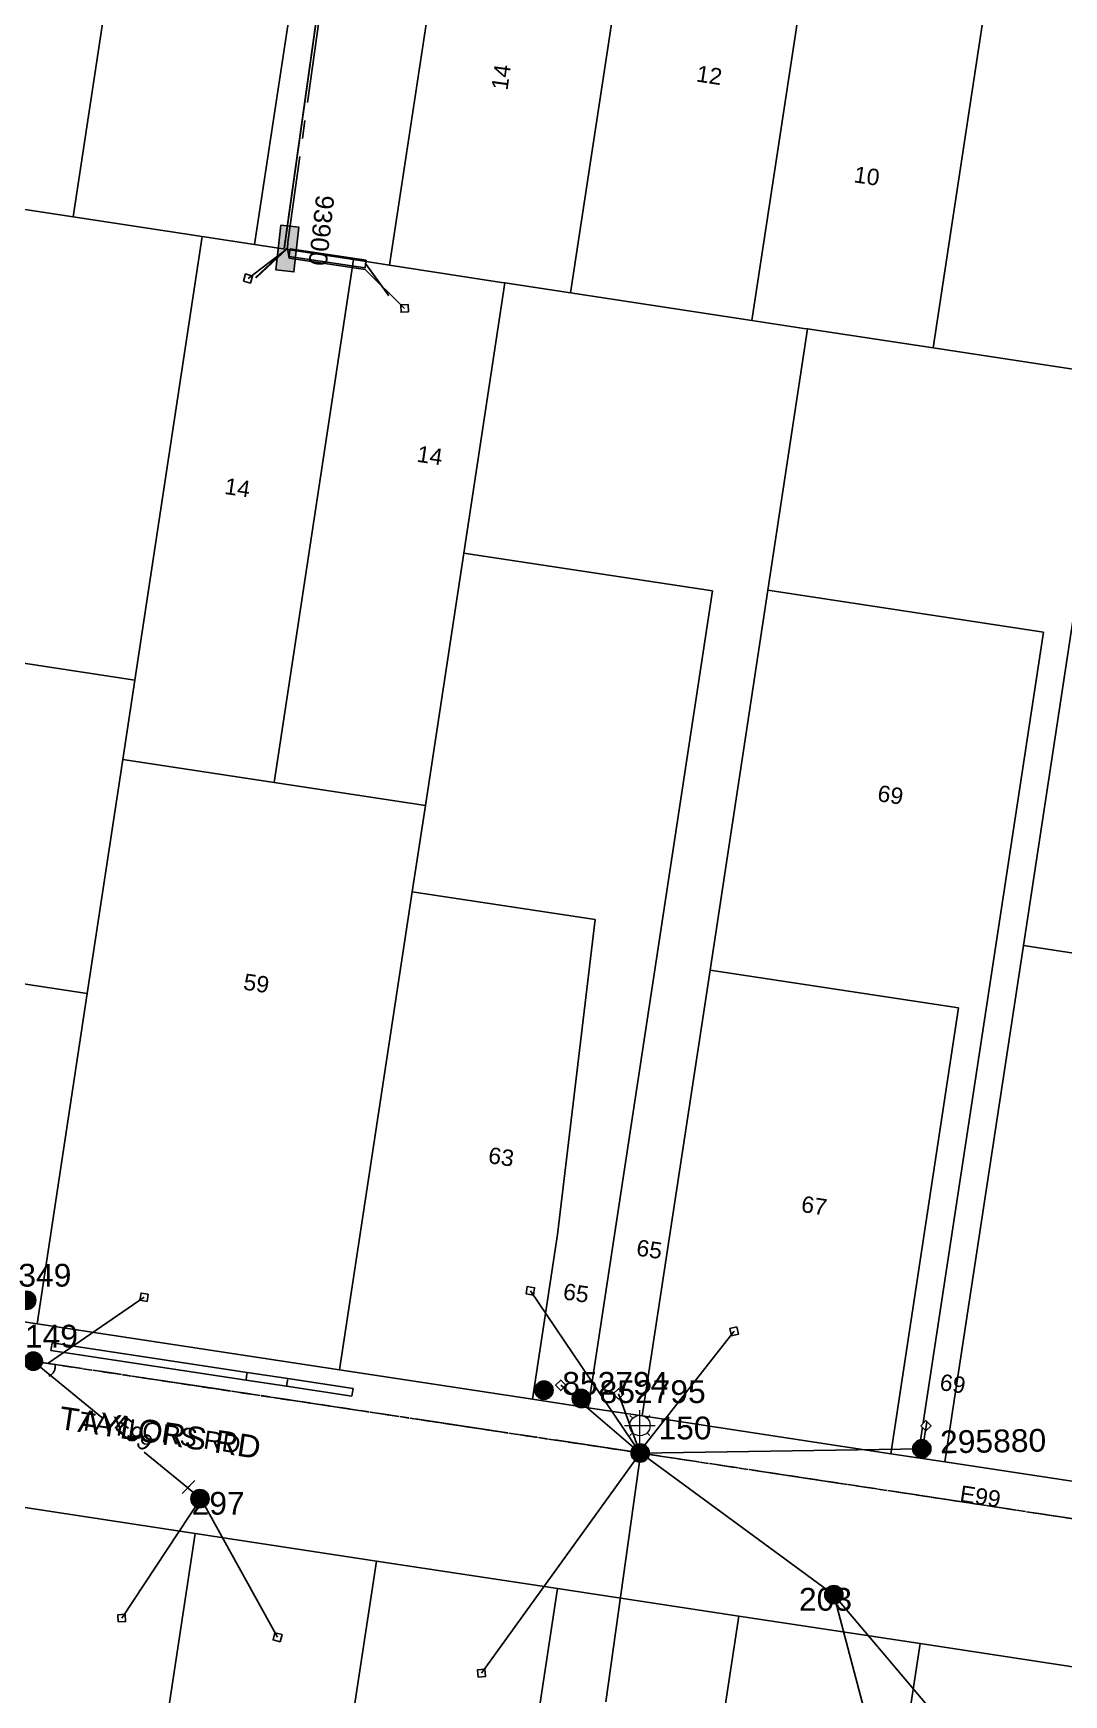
# Model space of a CAD drawing. Header units: metres. Extents: x 277548 to 280124, y 6243677 to 6246862.
# Drawn here: x 279116.3 to 279229.5, y 6245269 to 6245451.4 of the extents above; entities that cross this region are included whole.
import ezdxf
from ezdxf.enums import TextEntityAlignment as Align

# ---------------------------------------------------------------- set-up
doc = ezdxf.new("R2010")
doc.units = ezdxf.units.M
doc.linetypes.add('Cable Exist OH', pattern=[1, 1, 0])
doc.linetypes.add('IECLCENT', pattern=[15.5, 9.5, -2, 2, -2])
doc.layers.get('0').update_dxf_attribs({"color": 6})
doc.layers.add('Cadastre Land Parcels_SP_EXT', color=9, linetype='Continuous', lineweight=5)
doc.layers.add('Cadastre Roads_SP_EXT', color=94, linetype='Continuous', lineweight=15)
for name, color, linetype in [('Duct_SP_EXT', 7, 'Continuous'), ('Equip_SP_SL_EXT', 7, 'Continuous'), ('Mains_LV_EXT', 7, 'Continuous'), ('Mains_SL_EXT', 7, 'Continuous'), ('Notes_HV_MISC', 7, 'Continuous'), ('Notes_LV_MISC', 7, 'Continuous'), ('Notes_SP_MISC', 7, 'Continuous'), ('Services_SP_EXT', 7, 'Continuous'), ('SupportsOH_SP_TR_HV_LV_SL_EXT', 7, 'Continuous'), ('SupportsUG_SP_LV_EXT', 7, 'Continuous')]:
    doc.layers.add(name, color=color, linetype=linetype)
doc.styles.add('iecARIAL', font='arial.ttf', dxfattribs={"height": 2})
doc.styles.add('POLE_LABEL', font='arial.ttf')
doc.styles.get("Standard").update_dxf_attribs({"font": 'arial.ttf'})

# ---------------------------------------------------------------- blocks, each defined once
blk = doc.blocks.new('PILLAR_EXT')
blk.add_hatch(color=256).paths.add_polyline_path([(-2.475, 0.99), (-2.475, -0.99), (2.475, -0.99), (2.475, 0.99)])
blk.add_lwpolyline([(-2.475, -0.99), (2.475, -0.99), (2.475, 0.99), (-2.475, 0.99)], close=True)
at = {"style": 'iecARIAL', "flags": 8}
blk.add_attdef('ASSET_NUM', text='', height=2, dxfattribs=at).set_placement((1.5, 3.5), align=Align.MIDDLE_RIGHT)
for tag, p, flags in [('OWNED_BY', (0, -0.2), 9), ('STATE', (0, -0.4), 9), ('SUPPORT_TYPE', (0, -0.6), 9), ('STREETNAME', (0, -1.8), 9), ('SUBURB', (0, -2), 1), ('USAGE', (0, -0.8), 9), ('LEGEND', (0, -1), 9), ('LOCATION', (0, -1.2), 9), ('NOTES', (0, -1.4), 9), ('PARENT', (0, -1.6), 9)]:
    blk.add_attdef(tag, p, '', height=0.2, dxfattribs=dict(flags=flags))
blk = doc.blocks.new('*U75')
at = {"lineweight": 15}
for p, q in [((-1.46, 5.46), (-1.06, 5.06)), ((0, 1.75), (0, 6.25)), ((1.46, 5.46), (1.06, 5.06)), ((-2.25, 4), (2.25, 4)), ((-1.46, 2.54), (-1.06, 2.94)), ((0, 0), (0, 2.5)), ((1.46, 2.54), (1.06, 2.94))]:
    blk.add_line(p, q, dxfattribs=at)
blk.add_circle((0, 4), 1.5, dxfattribs=at)
for tag, p, height, flags in [('OPERATING_VOLTAGE', (0.98, -1.65), 0.2, 9), ('ORIENTATION', (0.98, -1.85), 0.2, 9), ('OWNED_BY', (0.98, -2.05), 0.2, 9), ('STATE', (0.98, -2.25), 0.2, 9), ('CONSTRUCTED_VOLTAGE', (0.98, -0.65), 0.2, 9), ('CONTROL_TYPE', (0.98, -0.85), 0.2, 9), ('LANTERN_PURPOSE', (0.98, -1.05), 0.2, 9), ('LANTERN_TYPE', (0.98, -1.25), 0.2, 9), ('NO_PHASES', (0.98, -1.45), 0.2, 9), ('USAGE', (0.98, -2.45), 0.2, 9), ('LNUMBER', (2.18, -3.25), 2.5, 8), ('CEXIST', (0.98, -2.65), 0.2, 9), ('CNEW', (0.98, -2.85), 0.2, 9), ('CNUMBER', (0.98, -3.05), 0.2, 9), ('CREMOVE', (0.98, -3.25), 0.2, 9), ('CREPLACE', (0.98, -3.45), 0.2, 9), ('LKINGHEIGHT', (0.98, -3.65), 0.2, 9), ('LBRACKET', (0.98, -3.85), 0.2, 9), ('LBRACKETVOCAB', (0.98, -4.05), 0.2, 9), ('LCATEGORY', (0.98, -4.25), 0.2, 9), ('LCHARGE1', (0.98, -4.45), 0.2, 9), ('LCHARGE1PERCENT', (0.98, -4.65), 0.2, 9), ('LCHARGE2', (0.98, -4.85), 0.2, 9), ('LCHARGE2PERCENT', (0.98, -5.05), 0.2, 9), ('LCHARGE3', (0.98, -5.25), 0.2, 9), ('LCHARGE3PERCENT', (0.98, -5.45), 0.2, 9), ('LEXIST', (0.98, -5.65), 0.2, 9), ('LLAMP', (0.98, -5.85), 0.2, 9), ('LLAMPVOCAB', (0.98, -6.05), 0.2, 9), ('LMAST', (0.98, -6.25), 0.2, 9), ('LMASTVOCAB', (0.98, -6.45), 0.2, 9), ('LNEW', (0.98, -6.65), 0.2, 9), ('LANTNUMBER', (0.98, -6.85), 0.2, 9), ('LOUTREACH', (0.98, -7.25), 0.2, 9), ('LOUTREACHVOCAB', (0.98, -7.45), 0.2, 9), ('STREETNAME', (0.98, -9.25), 0.2, 9), ('SUBURB', (0.98, -9.45), 0.2, 1), ('LRATECODE', (0.98, -7.65), 0.2, 9), ('LREMOVE', (0.98, -7.85), 0.2, 9), ('LREPLACE', (0.98, -8.05), 0.2, 9), ('LTYPE', (0.98, -8.25), 0.2, 9), ('LTYPEVOCAB', (0.98, -8.45), 0.2, 9), ('LEGEND', (0.98, -8.65), 0.2, 9), ('LOCATION', (0.98, -8.85), 0.2, 9), ('NOTES', (0.98, -9.05), 0.2, 9)]:
    blk.add_attdef(tag, p, '', height=height, dxfattribs=dict(flags=flags))
blk = doc.blocks.new('CCP_EXT')
at = {"flags": 9}
for tag, p in [('STATE', (0, -1.8)), ('LIFE_SUPPORT', (0, -1.6)), ('NOTES', (0, -2))]:
    blk.add_attdef(tag, text='', height=0.2, dxfattribs=at).set_placement(p, align=Align.MIDDLE_LEFT)
blk.add_wipeout([(0, 0.57), (0.57, 0), (0, -0.57), (-0.57, 0)])
blk.add_lwpolyline([(-0.57, 0), (0, 0.57), (0.57, 0), (0, -0.57), (-0.57, 0)])
at = {"flags": 1}
blk.add_attdef('Z', (0, 0), '', height=0.2, dxfattribs=at)
at = {"flags": 9}
for tag, p in [('CCP_TYPE', (0, 0)), ('CONSTRUCTED_VOLTAGE', (0, -0.2)), ('OPERATING_VOLTAGE', (0, -0.6)), ('ORIENTATION', (0, -0.8)), ('OWNED_BY', (0, -1)), ('NO_PHASES', (0, -0.4)), ('USAGE', (0, -1.2)), ('LEGEND', (0, -1.4))]:
    blk.add_attdef(tag, text='', height=0.2, dxfattribs=at).set_placement(p, align=Align.MIDDLE_LEFT)
blk = doc.blocks.new('POLE_EXT')
blk.add_hatch(color=256).paths.add_polyline_path([(-1, 0, 1), (1, 0, 1)])
blk.add_lwpolyline([(-1, 0, 1), (1, 0, 1)], format="xyb", close=True)
for tag, height, flags, p in [('pNumber', 2.5, 8, (-17.84, 2.07)), ('OWNED_BY', 0.2, 9, (1.35, -0.4)), ('SPECIAL_USE', 0.2, 9, (1.35, -0.8)), ('STATE', 0.2, 9, (1.35, -1)), ('cLV', 0.2, 9, (1.35, -1.4)), ('hDepth', 0.2, 9, (1.35, -1.6)), ('hDia', 0.2, 9, (1.35, -1.8)), ('PARENT', 0.2, 9, (1.35, -0.6)), ('USAGE', 0.2, 9, (1.35, -1.2)), ('cHV', 0.2, 9, (1.35, -2)), ('cLinedev', 0.2, 9, (1.35, -3.4)), ('LBRACKET', 0.2, 9, (1.35, -2.2)), ('LExisting', 0.2, 9, (1.35, -2.4)), ('LANTNUMBER', 0.2, 9, (1.35, -2.6)), ('LOther', 0.2, 9, (1.35, -2.8)), ('LRemove', 0.2, 9, (1.35, -3)), ('LEGEND', 0.2, 9, (1.35, -3.2)), ('LOCATION', 0.2, 9, (1.35, -3.6)), ('pExisting', 0.2, 9, (1.35, -3.8)), ('pFooting', 0.2, 9, (1.35, -4.4)), ('pNew', 0.2, 9, (1.35, -4.6)), ('pRelocate', 0.2, 9, (1.35, -5)), ('pRemove', 0.2, 9, (1.35, -5.2)), ('pReplace', 0.2, 9, (1.35, -5.4)), ('PFNUMBER', 0.2, 9, (1.35, -4)), ('NEWPFNUMBER', 0.2, 9, (1.35, -4.2)), ('pStay', 0.2, 9, (1.35, -5.6)), ('pType', 0.2, 9, (1.35, -5.8)), ('cspan', 0.2, 9, (1.35, -6)), ('STREETNAME', 0.2, 9, (1.35, -6.2)), ('SUBURB', 0.2, 9, (1.35, -6.4)), ('OPERATED_BY', 0.2, 9, (1.36, -7.01)), ('NOTES', 0.2, 9, (1.35, -6.6)), ('MAINTAINED_BY', 0.2, 9, (1.36, -6.81))]:
    blk.add_attdef(tag, text='', height=height, dxfattribs=dict(flags=flags)).set_placement(p, align=Align.MIDDLE_LEFT)
at = {"style": 'POLE_LABEL'}
for tag, height, flags, p in [('ASSET_NUM', 2.5, 8, (2, 2)), ('STRUCTURE_PLANT_NUMBER', 0.2, 9, (1.35, 0.03)), ('STREET_CODE', 0.2, 9, (1.35, -0.2))]:
    blk.add_attdef(tag, text='', height=height, dxfattribs=dict(at, flags=flags)).set_placement(p, align=Align.MIDDLE_LEFT)
at = {"flags": 1}
blk.add_attdef('Z', (1.35, -7.33), '', height=0.2, dxfattribs=at)
blk = doc.blocks.new('End Shackle_EXT')
at = {"flags": 9}
for tag, p in [('USAGE', (0, -1.4)), ('NOTES', (0, -1.6))]:
    blk.add_attdef(tag, text='', height=0.2, dxfattribs=at).set_placement(p, align=Align.MIDDLE_LEFT)
blk.add_wipeout([(0, 0.25), (1.81, 0.25), (1.82, -0.25), (0, -0.25)])
blk.add_line((1.81, -1), (1.81, 1))
at = {"flags": 1}
blk.add_attdef('Z', (0, 0), '', height=0.2, dxfattribs=at)
at = {"flags": 9}
for tag, p in [('CONNECTOR_TYPE', (0, 0)), ('CONSTRUCTED_VOLTAGE', (0, -0.2)), ('OPERATING_VOLTAGE', (0, -0.6)), ('ORIENTATION', (0, -0.8)), ('OWNED_BY', (0, -1)), ('STATE', (0, -1.2)), ('NO_PHASES', (0, -0.4))]:
    blk.add_attdef(tag, text='', height=0.2, dxfattribs=at).set_placement(p, align=Align.MIDDLE_LEFT)

msp = doc.modelspace()

# ---------------------------------------------------------------- linework, layer by layer
at = {"layer": 'Cadastre Land Parcels_SP_EXT', "linetype": 'Continuous'}
for points in [[(279109.36101, 6245483.58003), (279108.32496, 6245483.73797), (279100.80997, 6245434.29503), (279101.67501, 6245434.16403), (279120.70601, 6245431.27599), (279128.22003, 6245480.71099), (279109.36101, 6245483.58003)], [(279131.39099, 6245480.22896), (279128.22003, 6245480.71099), (279120.70601, 6245431.27599), (279134.88401, 6245429.11997), (279140.60099, 6245428.24901), (279147.51196, 6245473.73201), (279144.15903, 6245478.28803), (279131.39099, 6245480.22896)], [(279182.842, 6245472.40401), (279166.90203, 6245474.82901), (279162.34698, 6245471.47599), (279155.43301, 6245425.99503), (279167.732, 6245424.08899), (279168.09001, 6245424.03396), (279175.32198, 6245422.93404), (279182.842, 6245472.40401)], [(279202.73698, 6245469.37898), (279182.842, 6245472.40401), (279175.32198, 6245422.93404), (279195.21696, 6245419.909), (279202.73698, 6245469.37898)], [(279201.31703, 6245418.98098), (279215.11697, 6245416.917), (279222.63099, 6245466.35199), (279202.73698, 6245469.37898), (279195.21696, 6245419.909), (279200.92404, 6245419.04201), (279201.31703, 6245418.98098)], [(279234.54299, 6245413.94602), (279237.94804, 6245428.71903), (279245.79904, 6245462.83), (279222.63099, 6245466.35199), (279215.11697, 6245416.917), (279234.54299, 6245413.94602)], [(279120.70601, 6245431.27599), (279101.67501, 6245434.16403), (279094.68296, 6245388.18399), (279089.32602, 6245352.96303), (279083.51498, 6245314.82198), (279086.49099, 6245314.36398), (279092.004, 6245350.62301), (279094.35798, 6245356.13303), (279098.71799, 6245384.808), (279127.48298, 6245380.43501), (279134.88401, 6245429.11997), (279120.70601, 6245431.27599)], [(279126.15799, 6245371.72002), (279142.76099, 6245369.17702), (279151.49196, 6245426.59401), (279140.60099, 6245428.24901), (279134.88401, 6245429.11997), (279127.48298, 6245380.43501), (279126.15799, 6245371.72002)], [(279142.76099, 6245369.17702), (279159.36699, 6245366.65203), (279163.58196, 6245394.37504), (279168.09001, 6245424.03396), (279167.732, 6245424.08899), (279155.43301, 6245425.99503), (279151.49196, 6245426.59401), (279142.76099, 6245369.17702)], [(279163.58196, 6245394.37504), (279190.88098, 6245390.21696), (279177.24896, 6245300.56501), (279183.18199, 6245299.66304), (279190.62296, 6245348.61), (279196.964, 6245390.31801), (279201.31703, 6245418.98098), (279200.92404, 6245419.04201), (279195.21696, 6245419.909), (279175.32198, 6245422.93404), (279168.09001, 6245424.03396), (279163.58196, 6245394.37504)], [(279213.43397, 6245295.06197), (279216.40098, 6245294.61104), (279225.02198, 6245351.30097), (279230.77102, 6245389.10397), (279233.79597, 6245408.99798), (279234.54299, 6245413.94602), (279215.11697, 6245416.917), (279201.31703, 6245418.98098), (279196.964, 6245390.31801), (279227.21598, 6245385.715), (279213.43397, 6245295.06197)], [(279157.92902, 6245357.18904), (279178.01303, 6245354.13697), (279173.88499, 6245319.58903), (279171.13599, 6245301.494), (279177.24896, 6245300.56501), (279190.88098, 6245390.21696), (279163.58196, 6245394.37504), (279159.36699, 6245366.65203), (279157.92902, 6245357.18904)], [(279213.43397, 6245295.06197), (279227.21598, 6245385.715), (279196.964, 6245390.31801), (279190.62296, 6245348.61), (279217.90899, 6245344.45899), (279210.46697, 6245295.513), (279213.43397, 6245295.06197)], [(279278.18602, 6245343.18603), (279283.93798, 6245381.01102), (279230.77102, 6245389.10397), (279225.02198, 6245351.30097), (279258.23804, 6245346.23103), (279278.18602, 6245343.18603)], [(279086.49099, 6245314.36398), (279089.45596, 6245313.91304), (279094.97004, 6245350.17199), (279122.25104, 6245346.02398), (279126.15799, 6245371.72002), (279127.48298, 6245380.43501), (279098.71799, 6245384.808), (279094.35798, 6245356.13303), (279092.004, 6245350.62301), (279086.49099, 6245314.36398)], [(279116.73502, 6245309.772), (279149.954, 6245304.723), (279157.92902, 6245357.18904), (279159.36699, 6245366.65203), (279142.76099, 6245369.17702), (279126.15799, 6245371.72002), (279122.25104, 6245346.02398), (279116.73502, 6245309.772)], [(279171.13599, 6245301.494), (279173.88499, 6245319.58903), (279178.01303, 6245354.13697), (279157.92902, 6245357.18904), (279149.954, 6245304.723), (279171.13599, 6245301.494)], [(279122.25104, 6245346.02398), (279094.97004, 6245350.17199), (279089.45596, 6245313.91304), (279116.73502, 6245309.772), (279122.25104, 6245346.02398)], [(279216.40098, 6245294.61104), (279249.61996, 6245289.56097), (279258.23804, 6245346.23103), (279225.02198, 6245351.30097), (279216.40098, 6245294.61104)], [(279210.46697, 6245295.513), (279217.90899, 6245344.45899), (279190.62296, 6245348.61), (279183.18199, 6245299.66304), (279210.46697, 6245295.513)], [(279126.55098, 6245237.03), (279134.10996, 6245286.755), (279114.21798, 6245289.77898), (279106.659, 6245240.05301), (279125.46599, 6245237.19103), (279126.55098, 6245237.03)], [(279145.24596, 6245234.18402), (279146.44296, 6245234.007), (279154.00202, 6245283.73199), (279134.10996, 6245286.755), (279126.55098, 6245237.03), (279145.24596, 6245234.18402)], [(279173.894, 6245280.70801), (279154.00202, 6245283.73199), (279146.44296, 6245234.007), (279165.02496, 6245231.17797), (279166.33502, 6245230.98196), (279173.894, 6245280.70801)], [(279186.227, 6245227.95798), (279193.78597, 6245277.68403), (279173.894, 6245280.70801), (279166.33502, 6245230.98196), (279184.80996, 6245228.16803), (279186.227, 6245227.95798)], [(279213.67804, 6245274.65996), (279193.78597, 6245277.68403), (279186.227, 6245227.95798), (279206.11897, 6245224.934), (279213.67804, 6245274.65996)], [(279233.57001, 6245271.63599), (279213.67804, 6245274.65996), (279206.11897, 6245224.934), (279210.98204, 6245224.189), (279226.01104, 6245221.91099), (279233.57001, 6245271.63599)]]:
    msp.add_lwpolyline(points, close=True, dxfattribs=at)
at = {"layer": 'Cadastre Roads_SP_EXT', "linetype": 'Continuous'}
msp.add_lwpolyline([(279140.60104, 6245428.24903), (279151.49197, 6245426.594), (279155.43296, 6245425.99503), (279162.34704, 6245471.47602), (279166.90203, 6245474.82899), (279153.62296, 6245476.84801), (279144.15897, 6245478.28801), (279147.51203, 6245473.73196), (279140.60104, 6245428.24903)], close=True, dxfattribs=at)
for points in [[(279249.61996, 6245289.56097), (279216.40102, 6245294.611), (279213.43403, 6245295.06198), (279210.46696, 6245295.51304), (279183.18198, 6245299.66297), (279177.24899, 6245300.56501), (279171.13602, 6245301.49399), (279149.95403, 6245304.72298), (279116.735, 6245309.77204), (279089.45603, 6245313.91296)], [(279114.21802, 6245289.779), (279134.11004, 6245286.75497), (279154.00197, 6245283.732), (279173.89399, 6245280.70797), (279193.786, 6245277.68402), (279213.67802, 6245274.65999), (279233.57004, 6245271.63596)]]:
    msp.add_lwpolyline(points, dxfattribs=at)
at = {"layer": 'Duct_SP_EXT'}
for p, q in [((279144.40538, 6245426.93519), (279144.46677, 6245427.35068)), ((279144.40538, 6245426.93519), (279152.74658, 6245425.70277)), ((279144.52816, 6245427.76617), (279144.46677, 6245427.35068)), ((279144.52816, 6245427.76617), (279152.86936, 6245426.53375)), ((279152.74658, 6245425.70277), (279152.80797, 6245426.11826)), ((279152.86936, 6245426.53375), (279152.80797, 6245426.11826)), ((279118.26259, 6245306.84182), (279118.32549, 6245307.25708)), ((279139.68279, 6245303.59733), (279118.26259, 6245306.84182)), ((279118.38839, 6245307.67234), (279118.32549, 6245307.25708)), ((279139.80859, 6245304.42786), (279118.38839, 6245307.67234)), ((279139.68279, 6245303.59733), (279139.74569, 6245304.01259)), ((279139.68279, 6245303.59733), (279139.74569, 6245304.01259)), ((279144.13631, 6245302.92278), (279139.68279, 6245303.59733)), ((279139.80859, 6245304.42786), (279139.74569, 6245304.01259)), ((279139.80859, 6245304.42786), (279139.74569, 6245304.01259)), ((279144.26211, 6245303.7533), (279139.80859, 6245304.42786)), ((279144.13631, 6245302.92278), (279144.19921, 6245303.33804)), ((279144.13631, 6245302.92278), (279144.19921, 6245303.33804)), ((279151.30546, 6245301.8369), (279144.13631, 6245302.92278)), ((279144.26211, 6245303.7533), (279144.19921, 6245303.33804)), ((279144.26211, 6245303.7533), (279144.19921, 6245303.33804)), ((279151.43125, 6245302.66742), (279144.26211, 6245303.7533)), ((279151.43125, 6245302.66742), (279151.36835, 6245302.25216)), ((279151.30546, 6245301.8369), (279151.36835, 6245302.25216))]:
    msp.add_line(p, q, dxfattribs=at)
at = {"layer": 'Notes_LV_MISC', "linetype": 'IECLCENT'}
for points in [[(279144.22072, 6245427.81394), (279144.26609, 6245428.4997), (279144.26609, 6245428.4997), (279150.52604, 6245472.9797), (279147.24604, 6245478.09968), (279149.86805, 6245493.17501)], [(279250.64674, 6245285.31199), (279182.95712, 6245295.58573)]]:
    msp.add_lwpolyline(points, dxfattribs=at)
msp.add_lwpolyline([(279118.03733, 6245304.03392, 0.357659712), (279118.70792, 6245305.31525)], format="xyb", dxfattribs=at)
at = {"layer": 'Notes_SP_MISC', "linetype": 'IECLCENT', "ltscale": 0.5, "const_width": 0.2, "flags": 128}
msp.add_lwpolyline([(279143.87963, 6245427.86055), (279150.20988, 6245472.91311), (279146.99324, 6245477.94286), (279146.99324, 6245477.94286, -0.146341317), (279146.85438, 6245478.72026)], format="xyb", dxfattribs=at)
at = {"layer": 'Services_SP_EXT'}
for points in [[(279183.00757, 6245295.67499), (279179.18799, 6245268.27371)], [(279182.95707, 6245295.58569), (279213.95105, 6245296.02995)], [(279182.99063, 6245295.61343), (279204.21013, 6245280.03465)], [(279204.22409, 6245280.02685), (279208.49515, 6245263.79696)], [(279204.22409, 6245280.02685), (279218.98952, 6245262.52466)]]:
    msp.add_lwpolyline(points, dxfattribs=at)

# ---------------------------------------------------------------- block references
at = {"layer": 'Equip_SP_SL_EXT', "xscale": 0.75, "yscale": 0.75, "zscale": 0.75}
msp.add_blockref('*U75', (279182.92829, 6245295.6056), dxfattribs=at)
at = {"layer": 'SupportsOH_SP_TR_HV_LV_SL_EXT'}
ref = msp.add_blockref('POLE_EXT', (279115.59702, 6245312.35417), dxfattribs=at)
ref.add_attrib('ASSET_NUM', '349', dxfattribs={"layer": '0', "height": 2.5, "style": 'POLE_LABEL'}).set_placement((279117.59702, 6245313.10417), align=Align.BOTTOM_CENTER)
ref = msp.add_blockref('POLE_EXT', (279116.31928, 6245305.66704), dxfattribs=at)
ref.add_attrib('ASSET_NUM', '149', dxfattribs={"layer": '0', "height": 2.5, "style": 'POLE_LABEL'}).set_placement((279118.31928, 6245306.41704), align=Align.BOTTOM_CENTER)
ref = msp.add_blockref('POLE_EXT', (279182.95708, 6245295.58577), dxfattribs=at)
ref.add_attrib('ASSET_NUM', '150', dxfattribs={"layer": '0', "height": 2.5, "style": 'POLE_LABEL'}).set_placement((279184.95708, 6245296.33577), align=Align.BOTTOM_LEFT)
ref = msp.add_blockref('POLE_EXT', (279204.21012, 6245280.03445), dxfattribs=at)
ref.add_attrib('ASSET_NUM', '203', dxfattribs={"layer": '0', "height": 2.5, "rotation": 0.068033, "style": 'POLE_LABEL'}).set_placement((279206.21012, 6245280.78445), align=Align.TOP_RIGHT)
at = {"layer": 'SupportsUG_SP_LV_EXT'}
ref = msp.add_blockref('PILLAR_EXT', (279144.22074, 6245427.81393), dxfattribs=dict(at, rotation=263.6601424819343))
ref.add_attrib('ASSET_NUM', '93900', dxfattribs={"layer": '0', "height": 2, "rotation": 263.6601425, "style": 'iecARIAL'}).set_placement((279147.5337, 6245425.93661), align=Align.MIDDLE_RIGHT)
ref = msp.add_blockref('PILLAR_EXT', (279144.22074, 6245427.81393), dxfattribs=dict(at, rotation=263.6601424819343))
ref.add_attrib('ASSET_NUM', '93900', dxfattribs={"layer": '0', "height": 2, "rotation": 263.6601425, "style": 'iecARIAL'}).set_placement((279147.5337, 6245425.93661), align=Align.MIDDLE_RIGHT)

# ---------------------------------------------------------------- texts
at = {"layer": 'Cadastre Land Parcels_SP_EXT'}
for s, rotation, p in [('14', 81.999947, (279168.38117, 6245445.10868)), ('12', 351.496857, (279189.02947, 6245446.15652)), ('10', 351.496613, (279206.32382, 6245435.0967)), ('14', 351.5156988, (279158.35101, 6245404.41657)), ('14', 351.6560513, (279137.22986, 6245400.88249)), ('69', 351.39, (279208.91949, 6245367.16273)), ('59', 351.6567643, (279139.30789, 6245346.46525)), ('63', 351.39, (279166.18343, 6245327.42643)), ('67', 351.39, (279200.54528, 6245322.06128)), ('65', 351.6842842, (279182.44953, 6245317.27042)), ('65', 351.6778481, (279174.40501, 6245312.4691)), ('69', 351.39, (279215.75352, 6245302.51413))]:
    msp.add_text(s, height=1.8, rotation=rotation, dxfattribs=at).set_placement(p)
at = {"layer": 'Cadastre Roads_SP_EXT'}
msp.add_text('TAYLORS RD', height=2.5, rotation=351.42865, dxfattribs=at).set_placement((279130.23595, 6245297.82434), align=Align.MIDDLE_CENTER)
at = {"layer": 'Mains_LV_EXT'}
for rotation, p in [(320.684958, (279125.0789, 6245298.47686)), (351.3696896, (279217.95028, 6245290.27454))]:
    msp.add_text('E99', height=1.8, rotation=rotation, dxfattribs=at).set_placement(p)
at = {"layer": 'Notes_HV_MISC'}
msp.add_text('TAYLORS RD', height=2.5, rotation=351.42865, dxfattribs=at).set_placement((279130.23595, 6245297.82434), align=Align.MIDDLE_CENTER)
at = {"layer": 'Notes_LV_MISC'}
msp.add_text('TAYLORS RD', height=2, rotation=351.42865, dxfattribs=at).set_placement((279130.23595, 6245297.82434), align=Align.MIDDLE_CENTER)

# ---------------------------------------------------------------- next in the draw order: block references
at = {"layer": 'Services_SP_EXT'}
for p, rotation in [((279139.89903, 6245424.51728), 28.56217749841825), ((279157.09199, 6245421.24282), 137.0763839461208), ((279170.8985, 6245313.39064), 305.9286118468468), ((279128.48928, 6245312.68954), 215.5652192942831), ((279193.26952, 6245308.94815), 237.5262710680406), ((279126.03636, 6245277.46522), 48.67766512858545), ((279143.14675, 6245275.3567), 121.1724106941357), ((279165.53986, 6245271.43065), 50.93763297029518)]:
    msp.add_blockref('CCP_EXT', p, dxfattribs=dict(at, rotation=rotation))
for p in [(279174.23419, 6245303.01824), (279180.57113, 6245302.0804), (279214.32955, 6245298.58473)]:
    msp.add_blockref('CCP_EXT', p, dxfattribs=at)

# ---------------------------------------------------------------- next in the draw order: block references
for p, rotation in [((279139.89903, 6245424.51728), 28.56217749841825), ((279157.09199, 6245421.24282), 137.0763839461208), ((279170.8985, 6245313.39064), 305.9286118468468), ((279128.48928, 6245312.68954), 215.5652192942831), ((279193.26952, 6245308.94815), 237.5262710680406), ((279126.03636, 6245277.46522), 48.67766512858545), ((279143.14675, 6245275.3567), 121.1724106941357), ((279165.53986, 6245271.43065), 50.93763297029518)]:
    msp.add_blockref('CCP_EXT', p, dxfattribs=dict(at, rotation=rotation))
for p in [(279174.23419, 6245303.01824), (279180.57113, 6245302.0804), (279214.32955, 6245298.58473)]:
    msp.add_blockref('CCP_EXT', p, dxfattribs=at)

# ---------------------------------------------------------------- next in the draw order: linework, layer by layer
at = {"layer": 'Mains_SL_EXT', "linetype": 'Cable Exist OH'}
msp.add_lwpolyline([(279057.85954, 6245314.68237), (279116.31928, 6245305.66704), (279182.92825, 6245295.60558)], dxfattribs=at)
at = {"layer": 'Notes_LV_MISC', "linetype": 'IECLCENT'}
msp.add_lwpolyline([(279182.99065, 6245295.61342), (279116.31937, 6245305.66712)], dxfattribs=at)
at = {"layer": 'Notes_SP_MISC', "linetype": 'IECLCENT', "ltscale": 0.5, "const_width": 0.2, "flags": 128}
for points in [[(279144.21314, 6245427.84072), (279140.7342, 6245424.59413)], [(279152.82445, 6245426.12544), (279155.35792, 6245422.63101)]]:
    msp.add_lwpolyline(points, dxfattribs=at)
at = {"layer": 'Services_SP_EXT'}
for points in [[(279144.22075, 6245427.81394), (279139.89909, 6245424.51729)], [(279144.22075, 6245427.81394), (279144.43233, 6245426.76683), (279152.7613, 6245425.50258), (279157.09201, 6245421.24282)], [(279117.95754, 6245305.45952), (279128.48929, 6245312.68955)], [(279182.95707, 6245295.58569), (279170.89848, 6245313.39058)], [(279182.84899, 6245295.67499), (279193.26951, 6245308.94814)], [(279174.23417, 6245303.01825), (279182.95715, 6245295.58577)], [(279180.5712, 6245302.08038), (279182.95715, 6245295.58577)], [(279213.95105, 6245296.02995), (279214.42414, 6245298.96325)], [(279182.95707, 6245295.58585), (279165.53986, 6245271.43064)], [(279134.71284, 6245290.60254), (279126.0363, 6245277.4652)], [(279134.71284, 6245290.60254), (279143.14681, 6245275.35663)]]:
    msp.add_lwpolyline(points, dxfattribs=at)

# ---------------------------------------------------------------- next in the draw order: block references
at = {"layer": 'SupportsOH_SP_TR_HV_LV_SL_EXT'}
ref = msp.add_blockref('POLE_EXT', (279172.399, 6245302.48597), dxfattribs=at)
ref.add_attrib('ASSET_NUM', '852794', dxfattribs={"layer": '0', "height": 2.5, "style": 'POLE_LABEL'}).set_placement((279174.399, 6245303.23597), align=Align.MIDDLE_LEFT)
ref = msp.add_blockref('POLE_EXT', (279176.49596, 6245301.57601), dxfattribs=at)
ref.add_attrib('ASSET_NUM', '852795', dxfattribs={"layer": '0', "height": 2.5, "style": 'POLE_LABEL'}).set_placement((279178.49596, 6245302.32601), align=Align.MIDDLE_LEFT)
ref = msp.add_blockref('POLE_EXT', (279213.87543, 6245296.04713), dxfattribs=at)
ref.add_attrib('ASSET_NUM', '295880', dxfattribs={"layer": '0', "height": 2.5, "rotation": 1, "style": 'POLE_LABEL'}).set_placement((279215.87543, 6245296.79713), align=Align.MIDDLE_LEFT)

# ---------------------------------------------------------------- next in the draw order: block references
at = {"layer": 'Mains_LV_EXT', "rotation": 136.287057145219}
msp.add_blockref('End Shackle_EXT', (279134.67951, 6245290.61446), dxfattribs=at)

# ---------------------------------------------------------------- next in the draw order: linework, layer by layer
at = {"layer": 'Notes_HV_MISC', "linetype": 'Cable Exist OH'}
msp.add_lwpolyline([(279057.85954, 6245314.68237), (279116.31937, 6245305.66704), (279182.95712, 6245295.58581), (279250.64674, 6245285.3119), (279292.66638, 6245279.10034)], dxfattribs=at)
at = {"layer": 'Notes_LV_MISC', "linetype": 'IECLCENT'}
msp.add_lwpolyline([(279116.5184, 6245305.48727), (279134.67953, 6245290.61456)], dxfattribs=at)

# ---------------------------------------------------------------- next in the draw order: block references
at = {"layer": 'SupportsOH_SP_TR_HV_LV_SL_EXT'}
ref = msp.add_blockref('POLE_EXT', (279134.62201, 6245290.56942), dxfattribs=at)
ref.add_attrib('ASSET_NUM', '297', dxfattribs={"layer": '0', "height": 2.5, "style": 'POLE_LABEL'}).set_placement((279136.62201, 6245291.31942), align=Align.TOP_CENTER)

doc.saveas('drawing.dxf')
